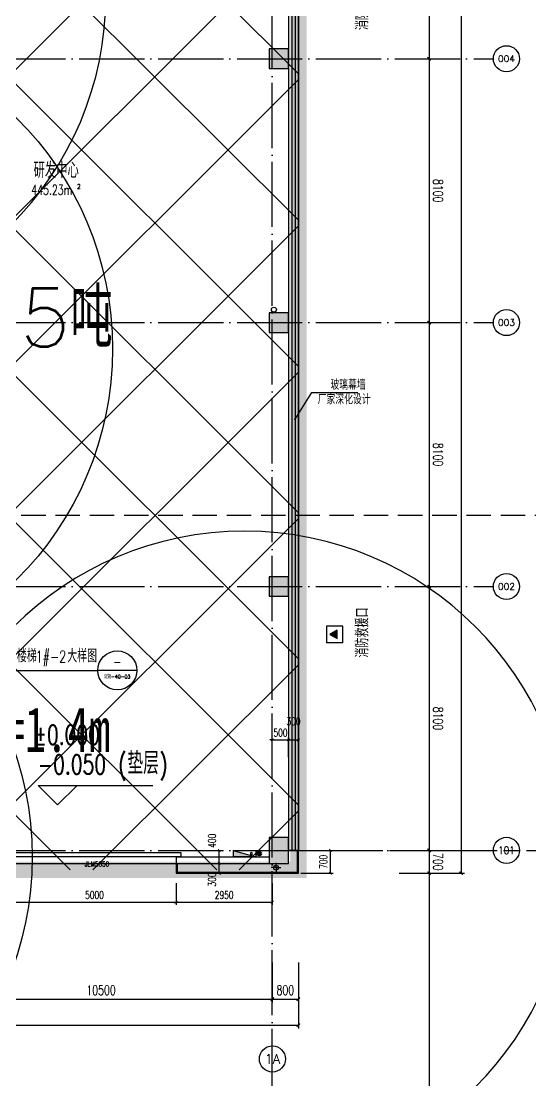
# Model space of a CAD drawing. Extents: x -821772 to -21949, y 506164 to 1049594.
# Drawn here: x -136552 to -120928, y 734747 to 767274 of the extents above; entities that cross this region are included whole.
import ezdxf
from ezdxf.enums import TextEntityAlignment as Align
from ezdxf.xclip import XClip

# ---------------------------------------------------------------- set-up
doc = ezdxf.new("R2010")
doc.units = 0
doc.header["$LTSCALE"] = 1000
doc.header["$MEASUREMENT"] = 0
doc.header["$XCLIPFRAME"] = 2
for name, pattern in [('10平面20250807_t3$0$10平面$0$DASH', [0.35, 0.25, -0.1]), ('10平面20250807_t3$0$DASH', [0.35, 0.25, -0.1]), ('10平面20250807_t3$0$DOTE', [2.42, 2, -0.2, 0.02, -0.2]), ('DASH', [0.35, 0.25, -0.1])]:
    doc.linetypes.add(name, pattern=pattern)
doc.layers.get('Defpoints').update_dxf_attribs({"color": 210})
doc.layers.add('1-防火分区线', color=201, linetype='DASH', lineweight=50)
doc.layers.add('10平面20250807_t3$0$LG-ZF消防', color=1, linetype='Continuous', lineweight=60)
for name, color, linetype in [('10平面20250807_t3$0$10平面$0$WINDOW', 8, 'Continuous'), ('10平面20250807_t3$0$10平面$0$WINDOW_TEXT', 8, 'Continuous'), ('10平面20250807_t3$0$A-AXIS-D', 8, 'Continuous'), ('10平面20250807_t3$0$A-AXIS-DOTE', 8, '10平面20250807_t3$0$DOTE'), ('10平面20250807_t3$0$A-AXIS-DP', 8, 'Continuous'), ('10平面20250807_t3$0$A-AXIS-SYMB', 8, 'Continuous'), ('10平面20250807_t3$0$A-CURTAIN', 8, 'Continuous'), ('10平面20250807_t3$0$A-DRAIN', 8, 'Continuous'), ('10平面20250807_t3$0$A-LIN-V', 8, 'Continuous'), ('10平面20250807_t3$0$A-TEXT', 8, 'Continuous'), ('10平面20250807_t3$0$A-WINDOW', 8, 'Continuous'), ('10平面20250807_t3$0$AS-COLN', 8, 'Continuous'), ('10平面20250807_t3$0$AS-WALL', 8, 'Continuous'), ('10平面20250807_t3$0$AS-结构边线层', 8, 'Continuous'), ('10平面20250807_t3$0$CURTWALL', 8, 'Continuous'), ('10平面20250807_t3$0$DIM_SYMB', 8, 'Continuous'), ('10平面20250807_t3$0$PUB_HATCH', 8, 'Continuous'), ('10平面20250807_t3$0$PUB_TEXT', 8, 'Continuous'), ('10平面20250807_t3$0$RP-N2-01$0$$0$A-WIND-J', 8, 'Continuous'), ('10平面20250807_t3$0$RP-N2-01$0$A-WIND-J', 8, 'Continuous'), ('10平面20250807_t3$0$SB_ZF消火栓', 10, 'Continuous'), ('10平面20250807_t3$0$建-房间', 8, 'Continuous'), ('10平面20250807_t3$0$建-标高', 8, 'Continuous'), ('10平面20250807_t3$1$A-STAIR', 150, 'Continuous'), ('PUB_HATCH', 8, 'Continuous'), ('SPACE', 7, 'Continuous')]:
    doc.layers.add(name, color=color, linetype=linetype)
doc.layers.add('10平面20250807_t3$0$A-加建区域', color=8, linetype='Continuous', plot=False)
doc.styles.add('10平面20250807_t3$0$10平面$0$_TCH_WINDOW', font='SIMPLEX', dxfattribs={"height": 3.5, "bigfont": 'GBCBIG'})
doc.styles.add('10平面20250807_t3$0$_TCH_AXIS', font='COMPLEX', dxfattribs={"bigfont": 'GBCBIG'})
doc.styles.add('10平面20250807_t3$0$_TCH_DIM', font='SIMPLEX', dxfattribs={"bigfont": 'GBCBIG'})
doc.styles.add('10平面20250807_t3$0$_TCH_DIM_T3', font='SIMPLEX', dxfattribs={"width": 0.705882, "bigfont": 'GBCBIG'})
doc.styles.add('10平面20250807_t3$0$A-AREA', font='SIMPLEX', dxfattribs={"bigfont": 'GBCBIG'})
doc.styles.add('10平面20250807_t3$0$A-DIM_T3', font='SIMPLEX', dxfattribs={"width": 0.705882, "bigfont": 'GBCBIG'})
doc.styles.add('10平面20250807_t3$0$A-STANDARD', font='SIMPLEX', dxfattribs={"bigfont": 'GBCBIG'})
doc.styles.add('黑体', font='simhei.ttf', dxfattribs={"width": 0.7})
doc.dimstyles.new('10平面20250807_t3$0$_TCH_ARCH&&100', dxfattribs={"dimtxt": 297.5, "dimasz": 100, "dimexe": 100, "dimexo": 100, "dimgap": 126.25, "dimtad": 1, "dimdec": 0, "dimzin": 0, "dimdsep": 46, "dimtxsty": '10平面20250807_t3$0$_TCH_DIM_T3', "dimblk": '10平面20250807_t3$0$_ArchTick', "dimcen": 0.09, "dimclrt": 7, "dimazin": 2, "dimtfac": 1, "dimtdec": 0, "dimtix": 1, "dimtmove": 2, "dimatfit": 3, "dimfxl": 0, "dimtolj": 1, "dimtzin": 0, "dimarcsym": 0})
doc.dimstyles.new('10平面20250807_t3$0$_TCH_ARCH&&80', dxfattribs={"dimtxt": 238, "dimasz": 80, "dimexe": 80, "dimexo": 80, "dimgap": 101, "dimtad": 1, "dimdec": 0, "dimzin": 0, "dimdsep": 46, "dimtxsty": '10平面20250807_t3$0$_TCH_DIM_T3', "dimblk": '10平面20250807_t3$0$_ArchTick', "dimcen": 0.09, "dimclrt": 7, "dimazin": 2, "dimtfac": 1, "dimtdec": 0, "dimtix": 1, "dimtmove": 2, "dimatfit": 3, "dimfxl": 0, "dimtolj": 1, "dimtzin": 0, "dimarcsym": 0})
doc.dimstyles.new('10平面20250807_t3$0$A-DIM&&100', dxfattribs={"dimtxt": 297.5, "dimasz": 100, "dimexe": 100, "dimexo": 100, "dimgap": 126.25, "dimtad": 1, "dimdec": 0, "dimzin": 0, "dimdsep": 46, "dimtxsty": '10平面20250807_t3$0$A-DIM_T3', "dimblk": '10平面20250807_t3$0$_ArchTick', "dimcen": 0.09, "dimclrt": 7, "dimazin": 2, "dimtfac": 1, "dimtdec": 0, "dimtix": 1, "dimtmove": 2, "dimatfit": 3, "dimfxl": 0, "dimtolj": 1, "dimtzin": 0, "dimarcsym": 0})

# ---------------------------------------------------------------- blocks, each defined once
blk = doc.blocks.new('10平面20250807_t3$0$_ArchTick')
at = {"color": 0, "linetype": 'ByBlock', "const_width": 0.4}
blk.add_lwpolyline([(-0.5, -0.5), (0.5, 0.5)], dxfattribs=at)
blk = doc.blocks.new('*D9953')
at = {"layer": '10平面20250807_t3$0$A-AXIS-D', "color": 0, "lineweight": -2}
for p, q in [((95776, -30600), (96792, -30600)), ((96692, -30600), (96692, -38700)), ((95776, -38700), (96792, -38700))]:
    blk.add_line(p, q, dxfattribs=at)
at = {"layer": 'Defpoints', "color": 0}
for p in [(95676, -30600), (95676, -38700), (96692, -38700)]:
    blk.add_point(p, dxfattribs=at)
at = {"layer": '10平面20250807_t3$0$A-AXIS-D', "color": 0, "lineweight": -2, "xscale": 100, "yscale": 100, "zscale": 100}
for p, rotation in [((96692, -30600), 90), ((96692, -38700), 270)]:
    blk.add_blockref('10平面20250807_t3$0$_ArchTick', p, dxfattribs=dict(at, rotation=rotation))
at = {"layer": '10平面20250807_t3$0$A-AXIS-D', "color": 7, "insert": (96967, -34650), "char_height": 297.5, "attachment_point": 5, "rotation": 270, "style": '10平面20250807_t3$0$A-DIM_T3'}
blk.add_mtext('\\A1;8100', dxfattribs=at)
blk = doc.blocks.new('*D9954')
at = {"layer": '10平面20250807_t3$0$A-AXIS-D', "color": 0, "lineweight": -2}
for p, q in [((95776, -38700), (96792, -38700)), ((96692, -38700), (96692, -46800)), ((95776, -46800), (96792, -46800))]:
    blk.add_line(p, q, dxfattribs=at)
at = {"layer": 'Defpoints', "color": 0}
for p in [(95676, -38700), (95676, -46800), (96692, -46800)]:
    blk.add_point(p, dxfattribs=at)
at = {"layer": '10平面20250807_t3$0$A-AXIS-D', "color": 0, "lineweight": -2, "xscale": 100, "yscale": 100, "zscale": 100}
for p, rotation in [((96692, -38700), 90), ((96692, -46800), 270)]:
    blk.add_blockref('10平面20250807_t3$0$_ArchTick', p, dxfattribs=dict(at, rotation=rotation))
at = {"layer": '10平面20250807_t3$0$A-AXIS-D', "color": 7, "insert": (96967, -42750), "char_height": 297.5, "attachment_point": 5, "rotation": 270, "style": '10平面20250807_t3$0$A-DIM_T3'}
blk.add_mtext('\\A1;8100', dxfattribs=at)
blk = doc.blocks.new('*D9955')
at = {"layer": '10平面20250807_t3$0$A-AXIS-D', "color": 0, "lineweight": -2}
for p, q in [((95776, -46800), (96792, -46800)), ((96692, -46800), (96692, -54900)), ((95776, -54900), (96792, -54900))]:
    blk.add_line(p, q, dxfattribs=at)
at = {"layer": 'Defpoints', "color": 0}
for p in [(95676, -46800), (95676, -54900), (96692, -54900)]:
    blk.add_point(p, dxfattribs=at)
at = {"layer": '10平面20250807_t3$0$A-AXIS-D', "color": 0, "lineweight": -2, "xscale": 100, "yscale": 100, "zscale": 100}
for p, rotation in [((96692, -46800), 90), ((96692, -54900), 270)]:
    blk.add_blockref('10平面20250807_t3$0$_ArchTick', p, dxfattribs=dict(at, rotation=rotation))
at = {"layer": '10平面20250807_t3$0$A-AXIS-D', "color": 7, "insert": (96967, -50850), "char_height": 297.5, "attachment_point": 5, "rotation": 270, "style": '10平面20250807_t3$0$A-DIM_T3'}
blk.add_mtext('\\A1;8100', dxfattribs=at)
blk = doc.blocks.new('*D9956')
at = {"layer": '10平面20250807_t3$0$A-AXIS-D', "color": 0, "lineweight": -2}
for p, q in [((95776, -54900), (96792, -54900)), ((96692, -54900), (96692, -63000)), ((95776, -63000), (96792, -63000))]:
    blk.add_line(p, q, dxfattribs=at)
at = {"layer": 'Defpoints', "color": 0}
for p in [(95676, -54900), (95676, -63000), (96692, -63000)]:
    blk.add_point(p, dxfattribs=at)
at = {"layer": '10平面20250807_t3$0$A-AXIS-D', "color": 0, "lineweight": -2, "xscale": 100, "yscale": 100, "zscale": 100}
for p, rotation in [((96692, -54900), 90), ((96692, -63000), 270)]:
    blk.add_blockref('10平面20250807_t3$0$_ArchTick', p, dxfattribs=dict(at, rotation=rotation))
at = {"layer": '10平面20250807_t3$0$A-AXIS-D', "color": 7, "insert": (96967, -58950), "char_height": 297.5, "attachment_point": 5, "rotation": 270, "style": '10平面20250807_t3$0$A-DIM_T3'}
blk.add_mtext('\\A1;8100', dxfattribs=at)
blk = doc.blocks.new('*D9957')
at = {"layer": '10平面20250807_t3$0$A-AXIS-D', "color": 0, "lineweight": -2}
for p, q in [((95776, -63000), (96792, -63000)), ((96692, -63000), (96692, -63700)), ((95776, -63700), (96792, -63700))]:
    blk.add_line(p, q, dxfattribs=at)
at = {"layer": 'Defpoints', "color": 0}
for p in [(95676, -63000), (95676, -63700), (96692, -63700)]:
    blk.add_point(p, dxfattribs=at)
at = {"layer": '10平面20250807_t3$0$A-AXIS-D', "color": 0, "lineweight": -2, "xscale": 100, "yscale": 100, "zscale": 100}
for p, rotation in [((96692, -63000), 90), ((96692, -63700), 270)]:
    blk.add_blockref('10平面20250807_t3$0$_ArchTick', p, dxfattribs=dict(at, rotation=rotation))
at = {"layer": '10平面20250807_t3$0$A-AXIS-D', "color": 7, "insert": (96967, -63350), "char_height": 297.5, "attachment_point": 5, "rotation": 270, "style": '10平面20250807_t3$0$A-DIM_T3'}
blk.add_mtext('\\A1;700', dxfattribs=at)
blk = doc.blocks.new('*D9958')
at = {"layer": '10平面20250807_t3$0$A-AXIS-D', "color": 0, "lineweight": -2}
for p, q in [((95776, -63700), (96792, -63700)), ((96692, -63700), (96692, -81600)), ((95776, -81600), (96792, -81600))]:
    blk.add_line(p, q, dxfattribs=at)
at = {"layer": 'Defpoints', "color": 0}
for p in [(95676, -63700), (95676, -81600), (96692, -81600)]:
    blk.add_point(p, dxfattribs=at)
at = {"layer": '10平面20250807_t3$0$A-AXIS-D', "color": 0, "lineweight": -2, "xscale": 100, "yscale": 100, "zscale": 100}
for p, rotation in [((96692, -63700), 90), ((96692, -81600), 270)]:
    blk.add_blockref('10平面20250807_t3$0$_ArchTick', p, dxfattribs=dict(at, rotation=rotation))
at = {"layer": '10平面20250807_t3$0$A-AXIS-D', "color": 7, "insert": (96967, -72650), "char_height": 297.5, "attachment_point": 5, "rotation": 270, "style": '10平面20250807_t3$0$A-DIM_T3'}
blk.add_mtext('\\A1;17900', dxfattribs=at)
blk = doc.blocks.new('*D10008')
at = {"layer": '10平面20250807_t3$0$A-AXIS-D', "color": 0, "lineweight": -2}
for p, q in [((95876, 27700), (97772, 27700)), ((97672, 27700), (97672, -63700)), ((95876, -63700), (97772, -63700))]:
    blk.add_line(p, q, dxfattribs=at)
at = {"layer": 'Defpoints', "color": 0}
for p in [(95776, 27700), (95776, -63700), (97672, -63700)]:
    blk.add_point(p, dxfattribs=at)
at = {"layer": '10平面20250807_t3$0$A-AXIS-D', "color": 0, "lineweight": -2, "xscale": 100, "yscale": 100, "zscale": 100}
for p, rotation in [((97672, 27700), 90), ((97672, -63700), 270)]:
    blk.add_blockref('10平面20250807_t3$0$_ArchTick', p, dxfattribs=dict(at, rotation=rotation))
at = {"layer": '10平面20250807_t3$0$A-AXIS-D', "color": 7, "insert": (97947, -18000), "char_height": 297.5, "attachment_point": 5, "rotation": 270, "style": '10平面20250807_t3$0$_TCH_DIM_T3'}
blk.add_mtext('\\A1;91400', dxfattribs=at)
blk = doc.blocks.new('*D10022')
at = {"layer": '10平面20250807_t3$0$A-AXIS-D', "color": 0, "lineweight": -2}
for p, q in [((81382, -66440), (81382, -67667)), ((91882, -66440), (91882, -67667)), ((81382, -67567), (91882, -67567))]:
    blk.add_line(p, q, dxfattribs=at)
at = {"layer": 'Defpoints', "color": 0}
for p in [(81382, -66340), (91882, -66340), (91882, -67567)]:
    blk.add_point(p, dxfattribs=at)
at = {"layer": '10平面20250807_t3$0$A-AXIS-D', "color": 0, "lineweight": -2, "xscale": 100, "yscale": 100, "zscale": 100, "rotation": 180}
blk.add_blockref('10平面20250807_t3$0$_ArchTick', (81382, -67567), dxfattribs=at)
at = {"layer": '10平面20250807_t3$0$A-AXIS-D', "color": 0, "lineweight": -2, "xscale": 100, "yscale": 100, "zscale": 100}
blk.add_blockref('10平面20250807_t3$0$_ArchTick', (91882, -67567), dxfattribs=at)
at = {"layer": '10平面20250807_t3$0$A-AXIS-D', "color": 7, "insert": (86632, -67292), "char_height": 297.5, "attachment_point": 5, "style": '10平面20250807_t3$0$_TCH_DIM_T3'}
blk.add_mtext('\\A1;10500', dxfattribs=at)
blk = doc.blocks.new('*D10023')
at = {"layer": '10平面20250807_t3$0$A-AXIS-D', "color": 0, "lineweight": -2}
for p, q in [((91882, -66440), (91882, -67667)), ((92682, -66440), (92682, -67667)), ((91882, -67567), (92682, -67567))]:
    blk.add_line(p, q, dxfattribs=at)
at = {"layer": 'Defpoints', "color": 0}
for p in [(91882, -66340), (92682, -66340), (92682, -67567)]:
    blk.add_point(p, dxfattribs=at)
at = {"layer": '10平面20250807_t3$0$A-AXIS-D', "color": 0, "lineweight": -2, "xscale": 100, "yscale": 100, "zscale": 100, "rotation": 180}
blk.add_blockref('10平面20250807_t3$0$_ArchTick', (91882, -67567), dxfattribs=at)
at = {"layer": '10平面20250807_t3$0$A-AXIS-D', "color": 0, "lineweight": -2, "xscale": 100, "yscale": 100, "zscale": 100}
blk.add_blockref('10平面20250807_t3$0$_ArchTick', (92682, -67567), dxfattribs=at)
at = {"layer": '10平面20250807_t3$0$A-AXIS-D', "color": 7, "insert": (92282, -67292), "char_height": 297.5, "attachment_point": 5, "style": '10平面20250807_t3$0$_TCH_DIM_T3'}
blk.add_mtext('\\A1;800', dxfattribs=at)
blk = doc.blocks.new('*D10024')
at = {"layer": '10平面20250807_t3$0$A-AXIS-D', "color": 0, "lineweight": -2}
for p, q in [((-33818, -66540), (-33818, -68467)), ((92682, -66540), (92682, -68467)), ((-33818, -68367), (92682, -68367))]:
    blk.add_line(p, q, dxfattribs=at)
at = {"layer": 'Defpoints', "color": 0}
for p in [(-33818, -66440), (92682, -66440), (92682, -68367)]:
    blk.add_point(p, dxfattribs=at)
at = {"layer": '10平面20250807_t3$0$A-AXIS-D', "color": 0, "lineweight": -2, "xscale": 100, "yscale": 100, "zscale": 100, "rotation": 180}
blk.add_blockref('10平面20250807_t3$0$_ArchTick', (-33818, -68367), dxfattribs=at)
at = {"layer": '10平面20250807_t3$0$A-AXIS-D', "color": 0, "lineweight": -2, "xscale": 100, "yscale": 100, "zscale": 100}
blk.add_blockref('10平面20250807_t3$0$_ArchTick', (92682, -68367), dxfattribs=at)
at = {"layer": '10平面20250807_t3$0$A-AXIS-D', "color": 7, "insert": (29432, -68092), "char_height": 297.5, "attachment_point": 5, "style": '10平面20250807_t3$0$_TCH_DIM_T3'}
blk.add_mtext('\\A1;126500', dxfattribs=at)
blk = doc.blocks.new('10平面20250807_t3$0$G$CDACC18E1')
at = {"color": 2, "style": '10平面20250807_t3$0$A-STANDARD'}
blk.add_text('5吨', height=1800, dxfattribs=at).set_placement((-1467, -717))
blk = doc.blocks.new('10平面20250807_t3$0$43243')
at = {"layer": '10平面20250807_t3$0$AS-结构边线层'}
blk.add_lwpolyline([(-143954, 832220), (-143954, 741420), (-143154, 741420), (-143154, 741720), (-140454, 741720), (-140454, 741420), (-128354, 741420), (-128354, 741420), (-128354, 741820), (-128054, 741820), (-128054, 774220), (-128354, 774220), (-128354, 774520), (-131054, 774520), (-131054, 782920), (-128354, 782920), (-128354, 783220), (-128054, 783220), (-128054, 818320)], dxfattribs=at)
blk = doc.blocks.new('10平面20250807_t3$0$RP-N2-01$0$$0$xfjy')
at = {"layer": '10平面20250807_t3$0$RP-N2-01$0$$0$A-WIND-J'}
h = blk.add_hatch(color=256, dxfattribs=at)
h.dxf.hatch_style = 1
h.paths.add_polyline_path([(1141876, -26214), (1142135, -26214), (1142005, -25989)])
at = {"layer": '10平面20250807_t3$0$RP-N2-01$0$$0$A-WIND-J', "const_width": 25}
blk.add_lwpolyline([(1141755, -25889), (1141755, -26389), (1142255, -26389), (1142255, -25889)], close=True, dxfattribs=at)
at = {"layer": '10平面20250807_t3$0$RP-N2-01$0$$0$A-WIND-J'}
for points in [[(1141755, -26389), (1142255, -26389), (1142255, -25889), (1141755, -25889)], [(1141876, -26214), (1142135, -26214), (1142005, -25989)]]:
    blk.add_lwpolyline(points, close=True, dxfattribs=at)
blk = doc.blocks.new('10平面20250807_t3$0$RP-N2-01$0$xfjy')
at = {"layer": '10平面20250807_t3$0$RP-N2-01$0$$0$A-WIND-J'}
blk.add_blockref('10平面20250807_t3$0$RP-N2-01$0$$0$xfjy', (0, 0), dxfattribs=at)
blk = doc.blocks.new('10平面20250807_t3$0$1232')
at = {"layer": '10平面20250807_t3$0$RP-N2-01$0$A-WIND-J', "rotation": 90}
blk.add_blockref('10平面20250807_t3$0$RP-N2-01$0$xfjy', (-153079, -393555, 0), dxfattribs=at)
at = {"layer": '10平面20250807_t3$0$A-TEXT', "style": '10平面20250807_t3$0$_TCH_DIM'}
for p in [(-125907, 767000, 0), (-125907, 747739, 0)]:
    blk.add_text('消防救援口', height=384.1, rotation=90, dxfattribs=at).set_placement(p)
blk = doc.blocks.new('10平面20250807_t3$0$3132')
at = {"layer": '10平面20250807_t3$0$A-AXIS-SYMB'}
for p in [(-137781, 747346), (-133005, 747346)]:
    blk.add_line(p, (-134205, 747346), dxfattribs=at)
blk.add_circle((-133605, 747346), 600, dxfattribs=at)
at = {"layer": '10平面20250807_t3$0$PUB_TEXT', "style": '10平面20250807_t3$0$_TCH_DIM'}
for s, p in [('厂房楼梯', (-137292, 747591)), ('大样图', (-135140, 747591))]:
    blk.add_text(s, height=405.1, dxfattribs=at).set_placement(p)
at = {"layer": '10平面20250807_t3$0$PUB_TEXT', "style": '10平面20250807_t3$0$_TCH_DIM', "width": 0.705882}
blk.add_text('1#-2', height=357, dxfattribs=at).set_placement((-136112, 747591))
at = {"layer": '10平面20250807_t3$0$PUB_TEXT', "style": '10平面20250807_t3$0$_TCH_DIM'}
for s, height, width, p, p2 in [('-', 365, 0.777778, (-133727, 747434), (-133484, 747434)), ('建施-40-03', 114.3, 0.940725, (-134006, 747098), (-133205, 747098))]:
    blk.add_text(s, height=height, dxfattribs=dict(at, width=width)).set_placement(p, p2, align=Align.FIT)
blk = doc.blocks.new('10平面20250807_t3$0$A$C5D961328')
at = {"layer": '10平面20250807_t3$0$SB_ZF消火栓'}
blk.add_hatch(color=256, dxfattribs=at).paths.add_polyline_path([(0, 40), (700, 40), (700, 240)])
at = {"layer": '10平面20250807_t3$0$A-LIN-V', "ltscale": 500}
blk.add_circle((350, 40), 10001, dxfattribs=at)
at = {"layer": '10平面20250807_t3$0$SB_ZF消火栓'}
for p, q in [((700, 240), (0, 240)), ((0, 240), (0, 40)), ((700, 240), (0, 40)), ((0, 40), (700, 40)), ((700, 240), (700, 40))]:
    blk.add_line(p, q, dxfattribs=at)
at = {"layer": '10平面20250807_t3$0$SB_ZF消火栓', "color": 1}
blk.add_circle((140, 140), 32.5, dxfattribs=at)
blk = doc.blocks.new('10平面20250807_t3$0$43242343')
at = {"layer": '10平面20250807_t3$0$LG-ZF消防', "linetype": 'Continuous'}
blk.add_circle((-129254, 741720), 50, dxfattribs=at)
blk = doc.blocks.new('10平面20250807_t3$0$234243242332')
at = {"layer": '10平面20250807_t3$0$LG-ZF消防', "linetype": 'Continuous'}
blk.add_blockref('10平面20250807_t3$0$43242343', (0, 0), dxfattribs=at)
at = {"layer": '10平面20250807_t3$0$SB_ZF消火栓', "xscale": -1, "rotation": 89.99999999999997}
blk.add_blockref('10平面20250807_t3$0$A$C5D961328', (-143914, 768420), dxfattribs=at)
at = {"layer": '10平面20250807_t3$0$SB_ZF消火栓', "rotation": 270}
blk.add_blockref('10平面20250807_t3$0$A$C5D961328', (-143794, 757568), dxfattribs=at)
at = {"layer": '10平面20250807_t3$0$SB_ZF消火栓'}
blk.add_blockref('10平面20250807_t3$0$A$C5D961328', (-146566, 741580), dxfattribs=at)
at = {"layer": '10平面20250807_t3$0$SB_ZF消火栓', "xscale": -1}
blk.add_blockref('10平面20250807_t3$0$A$C5D961328', (-129354, 741580), dxfattribs=at)
blk = doc.blocks.new('10平面20250807_t3$0$A$C78062F8E')
at = {"layer": '10平面20250807_t3$0$A-DRAIN'}
for points in [[(0, 0), (-109, 0)], [(0, 0), (0, 109)], [(0, 0), (109, 0)], [(0, 0), (0, -109)]]:
    blk.add_lwpolyline(points, dxfattribs=at)
blk.add_circle((0, 0), 55, dxfattribs=at)
blk = doc.blocks.new('10平面20250807_t3$0$3213121')
at = {"layer": '10平面20250807_t3$0$A-DRAIN', "color": 3}
blk.add_circle((371196, 758420), 75, dxfattribs=at)
at = {"layer": '10平面20250807_t3$1$A-STAIR', "xscale": 1.363636363636364, "yscale": 1.363636363636364, "zscale": 1.363636363636364}
blk.add_blockref('10平面20250807_t3$0$A$C78062F8E', (371260, 741290), dxfattribs=at)
blk = doc.blocks.new('10平面20250807_t3$0$w4324323333')
at = {"layer": '10平面20250807_t3$0$AS-COLN'}
for p, q in [((-128354, 766420), (-128954, 766420)), ((-128954, 766420), (-128954, 765820)), ((-128354, 765820), (-128354, 766420)), ((-128954, 765820), (-128354, 765820)), ((-128354, 758320), (-128954, 758320)), ((-128954, 758320), (-128954, 757720)), ((-128354, 757720), (-128354, 758320)), ((-128954, 757720), (-128354, 757720)), ((-128354, 750220), (-128954, 750220)), ((-128954, 750220), (-128954, 749620)), ((-128354, 749620), (-128354, 750220)), ((-128954, 749620), (-128354, 749620)), ((-128354, 742220), (-128954, 742220)), ((-128954, 742220), (-128954, 741420)), ((-128354, 741420), (-128354, 742220)), ((-128954, 741420), (-128354, 741420))]:
    blk.add_line(p, q, dxfattribs=at)
blk = doc.blocks.new('*D12036')
at = {"layer": '10平面20250807_t3$0$A-AXIS-DP', "color": 0, "lineweight": -2}
for p, q in [((-128854, 745210), (-128934, 745210)), ((-128854, 744680), (-128854, 745290)), ((-128854, 745210), (-128354, 745210)), ((-128354, 744680), (-128354, 745290)), ((-128354, 745210), (-128274, 745210))]:
    blk.add_line(p, q, dxfattribs=at)
at = {"layer": 'Defpoints', "color": 0}
for p in [(-128354, 745210), (-128854, 744600), (-128354, 744600)]:
    blk.add_point(p, dxfattribs=at)
at = {"layer": '10平面20250807_t3$0$A-AXIS-DP', "color": 0, "lineweight": -2, "xscale": 80, "yscale": 80, "zscale": 80}
blk.add_blockref('10平面20250807_t3$0$_ArchTick', (-128854, 745210), dxfattribs=at)
at = {"layer": '10平面20250807_t3$0$A-AXIS-DP', "color": 0, "lineweight": -2, "xscale": 80, "yscale": 80, "zscale": 80, "rotation": 180}
blk.add_blockref('10平面20250807_t3$0$_ArchTick', (-128354, 745210), dxfattribs=at)
at = {"layer": '10平面20250807_t3$0$A-AXIS-DP', "color": 7, "insert": (-128604, 745430), "char_height": 238, "attachment_point": 5, "style": '10平面20250807_t3$0$_TCH_DIM_T3'}
blk.add_mtext('\\A1;500', dxfattribs=at)
blk = doc.blocks.new('*D12037')
at = {"layer": '10平面20250807_t3$0$A-AXIS-DP', "color": 0, "lineweight": -2}
for p, q in [((-128354, 744680), (-128354, 745290)), ((-128354, 745210), (-128054, 745210)), ((-128054, 744680), (-128054, 745290))]:
    blk.add_line(p, q, dxfattribs=at)
at = {"layer": 'Defpoints', "color": 0}
for p in [(-128054, 745210), (-128354, 744600), (-128054, 744600)]:
    blk.add_point(p, dxfattribs=at)
at = {"layer": '10平面20250807_t3$0$A-AXIS-DP', "color": 0, "lineweight": -2, "xscale": 80, "yscale": 80, "zscale": 80, "rotation": 180}
blk.add_blockref('10平面20250807_t3$0$_ArchTick', (-128354, 745210), dxfattribs=at)
at = {"layer": '10平面20250807_t3$0$A-AXIS-DP', "color": 0, "lineweight": -2, "xscale": 80, "yscale": 80, "zscale": 80}
blk.add_blockref('10平面20250807_t3$0$_ArchTick', (-128054, 745210), dxfattribs=at)
at = {"layer": '10平面20250807_t3$0$A-AXIS-DP', "color": 7, "insert": (-128204, 745780), "char_height": 238, "attachment_point": 5, "style": '10平面20250807_t3$0$_TCH_DIM_T3'}
blk.add_mtext('\\A1;300', dxfattribs=at)
blk = doc.blocks.new('*D12038')
at = {"layer": '10平面20250807_t3$0$A-AXIS-DP', "color": 0, "lineweight": -2}
for p, q in [((-131040, 741420), (-130400, 741420)), ((-130480, 741120), (-130480, 741420)), ((-131040, 741120), (-130400, 741120))]:
    blk.add_line(p, q, dxfattribs=at)
at = {"layer": 'Defpoints', "color": 0}
for p in [(-131120, 741420), (-130480, 741420), (-131120, 741120)]:
    blk.add_point(p, dxfattribs=at)
at = {"layer": '10平面20250807_t3$0$A-AXIS-DP', "color": 0, "lineweight": -2, "xscale": 80, "yscale": 80, "zscale": 80}
for p, rotation in [((-130480, 741420), 90), ((-130480, 741120), 270)]:
    blk.add_blockref('10平面20250807_t3$0$_ArchTick', p, dxfattribs=dict(at, rotation=rotation))
at = {"layer": '10平面20250807_t3$0$A-AXIS-DP', "color": 7, "insert": (-130700, 740924), "char_height": 238, "attachment_point": 5, "rotation": 90, "style": '10平面20250807_t3$0$_TCH_DIM_T3'}
blk.add_mtext('\\A1;300', dxfattribs=at)
blk = doc.blocks.new('*D12039')
at = {"layer": '10平面20250807_t3$0$A-AXIS-DP', "color": 0, "lineweight": -2}
for p, q in [((-131040, 741820), (-130400, 741820)), ((-130480, 741420), (-130480, 741820)), ((-131040, 741420), (-130400, 741420))]:
    blk.add_line(p, q, dxfattribs=at)
at = {"layer": 'Defpoints', "color": 0}
for p in [(-131120, 741820), (-130480, 741820), (-131120, 741420)]:
    blk.add_point(p, dxfattribs=at)
at = {"layer": '10平面20250807_t3$0$A-AXIS-DP', "color": 0, "lineweight": -2, "xscale": 80, "yscale": 80, "zscale": 80}
for p, rotation in [((-130480, 741820), 90), ((-130480, 741420), 270)]:
    blk.add_blockref('10平面20250807_t3$0$_ArchTick', p, dxfattribs=dict(at, rotation=rotation))
at = {"layer": '10平面20250807_t3$0$A-AXIS-DP', "color": 7, "insert": (-130700, 742116), "char_height": 238, "attachment_point": 5, "rotation": 90, "style": '10平面20250807_t3$0$_TCH_DIM_T3'}
blk.add_mtext('\\A1;400', dxfattribs=at)
blk = doc.blocks.new('*D12249')
at = {"layer": '10平面20250807_t3$0$A-AXIS-DP', "color": 0, "lineweight": -2}
for p, q in [((-127974, 741820), (-126990, 741820)), ((-127070, 741120), (-127070, 741820)), ((-127974, 741120), (-126990, 741120))]:
    blk.add_line(p, q, dxfattribs=at)
at = {"layer": 'Defpoints', "color": 0}
for p in [(-128054, 741820), (-127070, 741820), (-128054, 741120)]:
    blk.add_point(p, dxfattribs=at)
at = {"layer": '10平面20250807_t3$0$A-AXIS-DP', "color": 0, "lineweight": -2, "xscale": 80, "yscale": 80, "zscale": 80}
for p, rotation in [((-127070, 741820), 90), ((-127070, 741120), 270)]:
    blk.add_blockref('10平面20250807_t3$0$_ArchTick', p, dxfattribs=dict(at, rotation=rotation))
at = {"layer": '10平面20250807_t3$0$A-AXIS-DP', "color": 7, "insert": (-127290, 741470), "char_height": 238, "attachment_point": 5, "rotation": 90, "style": '10平面20250807_t3$0$_TCH_DIM_T3'}
blk.add_mtext('\\A1;700', dxfattribs=at)
blk = doc.blocks.new('*D12300')
at = {"layer": '10平面20250807_t3$0$A-AXIS-DP', "color": 0, "lineweight": -2}
for p, q in [((-136804, 740810), (-136804, 740150)), ((-131804, 740810), (-131804, 740150)), ((-136804, 740230), (-131804, 740230))]:
    blk.add_line(p, q, dxfattribs=at)
at = {"layer": 'Defpoints', "color": 0}
for p in [(-136804, 740890), (-131804, 740890), (-131804, 740230)]:
    blk.add_point(p, dxfattribs=at)
at = {"layer": '10平面20250807_t3$0$A-AXIS-DP', "color": 0, "lineweight": -2, "xscale": 80, "yscale": 80, "zscale": 80, "rotation": 180}
blk.add_blockref('10平面20250807_t3$0$_ArchTick', (-136804, 740230), dxfattribs=at)
at = {"layer": '10平面20250807_t3$0$A-AXIS-DP', "color": 0, "lineweight": -2, "xscale": 80, "yscale": 80, "zscale": 80}
blk.add_blockref('10平面20250807_t3$0$_ArchTick', (-131804, 740230), dxfattribs=at)
at = {"layer": '10平面20250807_t3$0$A-AXIS-DP', "color": 7, "insert": (-134304, 740450), "char_height": 238, "attachment_point": 5, "style": '10平面20250807_t3$0$_TCH_DIM_T3'}
blk.add_mtext('\\A1;5000', dxfattribs=at)
blk = doc.blocks.new('*D12301')
at = {"layer": '10平面20250807_t3$0$A-AXIS-DP', "color": 0, "lineweight": -2}
for p, q in [((-131804, 740810), (-131804, 740150)), ((-128854, 740810), (-128854, 740150)), ((-131804, 740230), (-128854, 740230))]:
    blk.add_line(p, q, dxfattribs=at)
at = {"layer": 'Defpoints', "color": 0}
for p in [(-131804, 740890), (-128854, 740890), (-128854, 740230)]:
    blk.add_point(p, dxfattribs=at)
at = {"layer": '10平面20250807_t3$0$A-AXIS-DP', "color": 0, "lineweight": -2, "xscale": 80, "yscale": 80, "zscale": 80, "rotation": 180}
blk.add_blockref('10平面20250807_t3$0$_ArchTick', (-131804, 740230), dxfattribs=at)
at = {"layer": '10平面20250807_t3$0$A-AXIS-DP', "color": 0, "lineweight": -2, "xscale": 80, "yscale": 80, "zscale": 80}
blk.add_blockref('10平面20250807_t3$0$_ArchTick', (-128854, 740230), dxfattribs=at)
at = {"layer": '10平面20250807_t3$0$A-AXIS-DP', "color": 7, "insert": (-130329, 740450), "char_height": 238, "attachment_point": 5, "style": '10平面20250807_t3$0$_TCH_DIM_T3'}
blk.add_mtext('\\A1;2950', dxfattribs=at)
blk = doc.blocks.new('10平面20250807_t3$0$10平面$0$$DorLib2D$00000126')
at = {"color": 0, "linetype": 'Continuous'}
for p, q in [((-0.532, 0.5), (-0.532, 0.9)), ((0.532, 0.9), (0.532, 0.5))]:
    blk.add_line(p, q, dxfattribs=at)
at = {"color": 0, "linetype": '10平面20250807_t3$0$10平面$0$DASH'}
for p, q in [((-0.532, 0.9), (0.532, 0.9)), ((-0.532, 0.5), (0.532, 0.5))]:
    blk.add_line(p, q, dxfattribs=at)
blk = doc.blocks.new('10平面20250807_t3$0$dote')
at = {"layer": '10平面20250807_t3$0$A-AXIS-D'}
for centre in [(99061.5, -38698.9), (99061.5, -46798.9), (99061.5, -54898.9), (99061.5, -62998.9), (91885.5, -69403)]:
    blk.add_circle(centre, 400, dxfattribs=at)
at = {"layer": '10平面20250807_t3$0$A-AXIS-DOTE'}
for p, q in [((91882.2, -264080), (91882.2, 36662.3)), ((76282.2, -38700), (98661.5, -38700)), ((76282.2, -46800), (98661.5, -46800)), ((76282.2, -54900), (98661.5, -54900)), ((76282.2, -63000), (98661.5, -63000))]:
    blk.add_line(p, q, dxfattribs=at)
at = {"layer": '10平面20250807_t3$0$DIM_SYMB', "linetype": '10平面20250807_t3$0$DASH', "ltscale": 3}
blk.add_lwpolyline([(-42863.6, -52710.9), (162136.4, -52710.9)], dxfattribs=at)
at = {"layer": '10平面20250807_t3$0$PUB_TEXT', "style": '10平面20250807_t3$0$_TCH_AXIS'}
for s, height, p, p2 in [('004', 196.63, (98799.3, -38797.2), (99323.7, -38797.2)), ('003', 202.97, (98800.5, -46900.4), (99322.4, -46900.4)), ('002', 202.97, (98800.5, -55000.4), (99322.4, -55000.4)), ('101', 241.21, (98808.8, -63119.5), (99314.2, -63119.5)), ('1A', 300.65, (91649.3, -69553.3), (92121.7, -69553.3))]:
    blk.add_text(s, height=height, dxfattribs=at).set_placement(p, p2, align=Align.FIT)
at = {"layer": '10平面20250807_t3$0$A-AXIS-D'}
for base, p1, p2, dimstyle, picture, middle in [((97671.9, -63700), (95776.4, 27700), (95776.4, -63700), '10平面20250807_t3$0$_TCH_ARCH&&100', '*D10008', (97946.9, -18000)), ((96692.2, -38700), (95676.4, -30600), (95676.4, -38700), '10平面20250807_t3$0$A-DIM&&100', '*D9953', (96967.2, -34650)), ((96692.2, -46800), (95676.4, -38700), (95676.4, -46800), '10平面20250807_t3$0$A-DIM&&100', '*D9954', (96967.2, -42750)), ((96692.2, -54900), (95676.4, -46800), (95676.4, -54900), '10平面20250807_t3$0$A-DIM&&100', '*D9955', (96967.2, -50850)), ((96692.2, -63000), (95676.4, -54900), (95676.4, -63000), '10平面20250807_t3$0$A-DIM&&100', '*D9956', (96967.2, -58950)), ((96692.2, -63700), (95676.4, -63000), (95676.4, -63700), '10平面20250807_t3$0$A-DIM&&100', '*D9957', (96967.2, -63350)), ((96692.2, -81600), (95676.4, -63700), (95676.4, -81600), '10平面20250807_t3$0$A-DIM&&100', '*D9958', (96967.2, -72650))]:
    dim = blk.add_linear_dim(base=base, p1=p1, p2=p2, angle=270, dimstyle=dimstyle, override={"dimgap": 0}, dxfattribs=at)
    dim.commit()
    dim.dimension.update_dxf_attribs({"geometry": picture, "text_midpoint": middle, "dimtype": 129, "text_rotation": 270})
for base, p1, p2, picture, middle in [((91882.2, -67566.7), (81382.2, -66340), (91882.2, -66340), '*D10022', (86632.2, -67291.7)), ((92682.2, -67566.7), (91882.2, -66340), (92682.2, -66340), '*D10023', (92282.2, -67291.7)), ((92682.2, -68366.7), (-33817.8, -66440), (92682.2, -66440), '*D10024', (29432.2, -68091.7))]:
    dim = blk.add_linear_dim(base=base, p1=p1, p2=p2, angle=0, dimstyle='10平面20250807_t3$0$_TCH_ARCH&&100', override={"dimgap": 0}, dxfattribs=at)
    dim.commit()
    dim.dimension.update_dxf_attribs({"geometry": picture, "text_midpoint": middle, "dimtype": 129})
blk = doc.blocks.new('10平面20250807_t3')
at = {"layer": '10平面20250807_t3$0$PUB_HATCH'}
for points in [[(-128954.2, 765820), (-128354.2, 765820), (-128354.2, 766420), (-128954.2, 766420)], [(-128954.2, 757720), (-128354.2, 757720), (-128354.2, 758320), (-128954.2, 758320)], [(-128954.2, 749620), (-128354.2, 749620), (-128354.2, 750220), (-128954.2, 750220)], [(-128354.2, 741420), (-128354.2, 742220), (-128954.2, 742220), (-128954.2, 741420)]]:
    blk.add_hatch(color=256, dxfattribs=at).paths.add_polyline_path(points)
at = {"linetype": '10平面20250807_t3$0$DASH', "ltscale": 2}
blk.add_lwpolyline([(-128061.3, 741820), (-84100, 741820)], dxfattribs=at)
at = {"layer": '10平面20250807_t3$0$A-AXIS-SYMB'}
for p, q in [((-128154.2, 755060), (-127640, 755880)), ((-127640, 755880), (-126230, 755880))]:
    blk.add_line(p, q, dxfattribs=at)
at = {"layer": '10平面20250807_t3$0$A-AXIS-SYMB', "const_width": 32}
blk.add_lwpolyline([(-128162.7, 755046.4, 1), (-128145.7, 755073.6, 1)], format="xyb", close=True, dxfattribs=at)
at = {"layer": '10平面20250807_t3$0$A-CURTAIN'}
for points in [[(-131804.2, 741420), (-131804.2, 741120), (-128054.2, 741120), (-128054.2, 741820)], [(-131774.2, 741420), (-131774.2, 741150), (-128084.2, 741150), (-128084.2, 741820)]]:
    blk.add_lwpolyline(points, dxfattribs=at)
at = {"layer": '10平面20250807_t3$0$AS-WALL'}
for p, q in [((-131804.2, 741620), (-128954.2, 741620)), ((-131804.2, 741620), (-131804.2, 741420)), ((-128954.2, 741620), (-128954.2, 741420)), ((-131804.2, 741420), (-128954.2, 741420))]:
    blk.add_line(p, q, dxfattribs=at)
at = {"layer": '10平面20250807_t3$0$CURTWALL'}
for p, q in [((-128354.2, 774220), (-128354.2, 741820)), ((-128254.2, 774220), (-128254.2, 741820)), ((-128154.2, 774220), (-128154.2, 741820)), ((-128054.2, 774220), (-128054.2, 741820)), ((-128054.2, 741820), (-128354.2, 741820))]:
    blk.add_line(p, q, dxfattribs=at)
at = {"layer": '10平面20250807_t3$0$建-标高'}
for p, q in [((-135435.6, 743215.8), (-136035.6, 743815.8)), ((-136035.6, 743815.8), (-132515.6, 743815.8)), ((-135435.6, 743215.8), (-134835.6, 743815.8))]:
    blk.add_line(p, q, dxfattribs=at)
for name, p in [('10平面20250807_t3$0$1232', (0, 0)), ('10平面20250807_t3$0$G$CDACC18E1', (-135120, 757990))]:
    blk.add_blockref(name, p)
at = {"layer": '10平面20250807_t3$0$10平面$0$WINDOW'}
ref = blk.add_blockref('10平面20250807_t3$0$10平面$0$$DorLib2D$00000126', (-134304.2, 741472.2), dxfattribs=dict(at, xscale=5000, yscale=-300, zscale=300, rotation=180.0000000000008))
ref.add_attrib('A', 'JLM5050', (-134605.4, 741327.8), dxfattribs={"layer": '10平面20250807_t3$0$10平面$0$WINDOW_TEXT', "ltscale": 500, "height": 148.75, "style": '10平面20250807_t3$0$10平面$0$_TCH_WINDOW', "width": 0.705882})
at = {"layer": '10平面20250807_t3$0$A-AXIS-DP'}
blk.add_blockref('10平面20250807_t3$0$3132', (0, 0), dxfattribs=at)
at = {"layer": '10平面20250807_t3$0$A-WINDOW'}
blk.add_blockref('10平面20250807_t3$0$43243', (0, 0), dxfattribs=at)
at = {"layer": '10平面20250807_t3$0$A-加建区域'}
blk.add_blockref('10平面20250807_t3$0$3213121', (-500000, 0), dxfattribs=at)
at = {"layer": '10平面20250807_t3$0$AS-COLN'}
blk.add_blockref('10平面20250807_t3$0$w4324323333', (0, 0), dxfattribs=at)
at = {"layer": '10平面20250807_t3$0$AS-WALL'}
blk.add_blockref('10平面20250807_t3$0$dote', (-220736.4, 804820), dxfattribs=at)
at = {"layer": '10平面20250807_t3$0$SB_ZF消火栓', "linetype": 'Continuous'}
blk.add_blockref('10平面20250807_t3$0$234243242332', (0, 0), dxfattribs=at)
at = {"layer": '10平面20250807_t3$0$PUB_TEXT'}
for s, height, style, p in [('玻璃幕墙', 270.07, '10平面20250807_t3$0$_TCH_DIM', (-127070.6, 755964)), ('厂家深化设计', 270.07, '10平面20250807_t3$0$_TCH_DIM', (-127460.8, 755516)), ('垫层', 675.18, '10平面20250807_t3$0$A-STANDARD', (-133299.2, 744160.8))]:
    blk.add_text(s, height=height, dxfattribs=dict(at, style=style)).set_placement(p)
at = {"layer": '10平面20250807_t3$0$PUB_TEXT', "style": '10平面20250807_t3$0$A-STANDARD', "width": 0.705882}
for s, p in [('%%P0.000', (-136159.2, 745070.8)), ('(', (-133579.2, 744160.8)), (')', (-132316.2, 744160.8)), ('-0.050', (-136039.2, 744160.8))]:
    blk.add_text(s, height=595, dxfattribs=at).set_placement(p)
at = {"layer": '10平面20250807_t3$0$建-房间', "style": '10平面20250807_t3$0$A-AREA'}
blk.add_text('研发中心', height=482.27, dxfattribs=at).set_placement((-136173.9, 762460))
at = {"layer": '10平面20250807_t3$0$建-房间', "style": '10平面20250807_t3$0$A-AREA', "width": 0.705882}
for s, height, p in [('445.23m', 297.5, (-136241.4, 761948.1)), ('2', 148.8, (-134841.4, 762123.1))]:
    blk.add_text(s, height=height, dxfattribs=at).set_placement(p)
at = {"layer": '10平面20250807_t3$0$A-AXIS-DP'}
for base, p1, p2, angle, picture, middle in [((-128054.2, 745210), (-128354.2, 744600), (-128054.2, 744600), 360, '*D12037', (-128204.2, 745780)), ((-130480, 741820), (-131120, 741420), (-131120, 741820), 90, '*D12039', (-130700, 742116)), ((-130480, 741420), (-131120, 741120), (-131120, 741420), 90, '*D12038', (-130700, 740924))]:
    dim = blk.add_linear_dim(base=base, p1=p1, p2=p2, angle=angle, dimstyle='10平面20250807_t3$0$_TCH_ARCH&&80', dxfattribs=at)
    dim.commit()
    dim.dimension.update_dxf_attribs({"geometry": picture, "text_midpoint": middle, "dimtype": 129})
for p1, p2, distance, picture, middle in [((-128854.2, 744600), (-128354.2, 744600), 610, '*D12036', (-128604.2, 745430)), ((-128054.2, 741120), (-128054.2, 741820), -984.2, '*D12249', (-127290, 741470)), ((-136804.2, 740890), (-131804.2, 740890), -660, '*D12300', (-134304.2, 740450)), ((-131804.2, 740890), (-128854.2, 740890), -660, '*D12301', (-130329.2, 740450))]:
    dim = blk.add_aligned_dim(p1=p1, p2=p2, distance=distance, dimstyle='10平面20250807_t3$0$_TCH_ARCH&&80', dxfattribs=at)
    dim.commit()
    dim.dimension.update_dxf_attribs({"geometry": picture, "text_midpoint": middle})

msp = doc.modelspace()

# ---------------------------------------------------------------- block references
at = {"ltscale": 100}
ref = msp.add_blockref('10平面20250807_t3', (0, 0), dxfattribs=at)
XClip(ref).set_block_clipping_path([(-386212.6353242097, 506163.79756496), (-21948.7593967821, 884998.2285294847)])

# ---------------------------------------------------------------- next in the draw order: hatches: boundary and pattern name
at = {"layer": 'PUB_HATCH', "ltscale": 5000}
h = msp.add_hatch(dxfattribs=at)
h.set_pattern_fill('ANSI37', color=8, scale=2000)
h.set_pattern_definition([(45, (0, 0), (-2245.064, 2245.064), []), (135, (0, 0), (-2245.064, -2245.064), [])])
h.paths.add_polyline_path([(-98054.2, 823320), (-113954.2, 823320), (-113954.2, 832520), (-112854.2, 832520), (-112854.2, 832220), (-110054.2, 832220), (-110054.2, 832520), (-98054.2, 832520)])
h.paths.add_polyline_path([(-143954.2, 832520), (-128054.2, 832520), (-128054.2, 782620), (-131454.2, 782620), (-131454.2, 774770), (-128054.2, 774770), (-128054.2, 741220), (-140054.2, 741220), (-140054.2, 741720), (-142854.2, 741720), (-142854.2, 741220), (-143954.2, 741220), (-143954.2, 823320)])

# ---------------------------------------------------------------- next in the draw order: linework, layer by layer
at = {"layer": '1-防火分区线', "color": 1, "linetype": 'DASH', "ltscale": 5, "const_width": 500}
msp.add_lwpolyline([(-143954.2, 832520), (-128054.2, 832520), (-128054.2, 782620), (-131454.2, 782620), (-131454.2, 774770), (-128054.2, 774770), (-128054.2, 741220), (-140054.2, 741220), (-140054.2, 741720), (-142854.2, 741720), (-142854.2, 741220), (-143954.2, 741220), (-143954.2, 823320)], close=True, dxfattribs=at)

# ---------------------------------------------------------------- next in the draw order: texts
at = {"layer": 'SPACE', "style": '黑体', "width": 0.7}
msp.add_text('EW=1.4m', height=1375.11, dxfattribs=at).set_placement((-138404.8, 744843))

doc.saveas('drawing.dxf')
